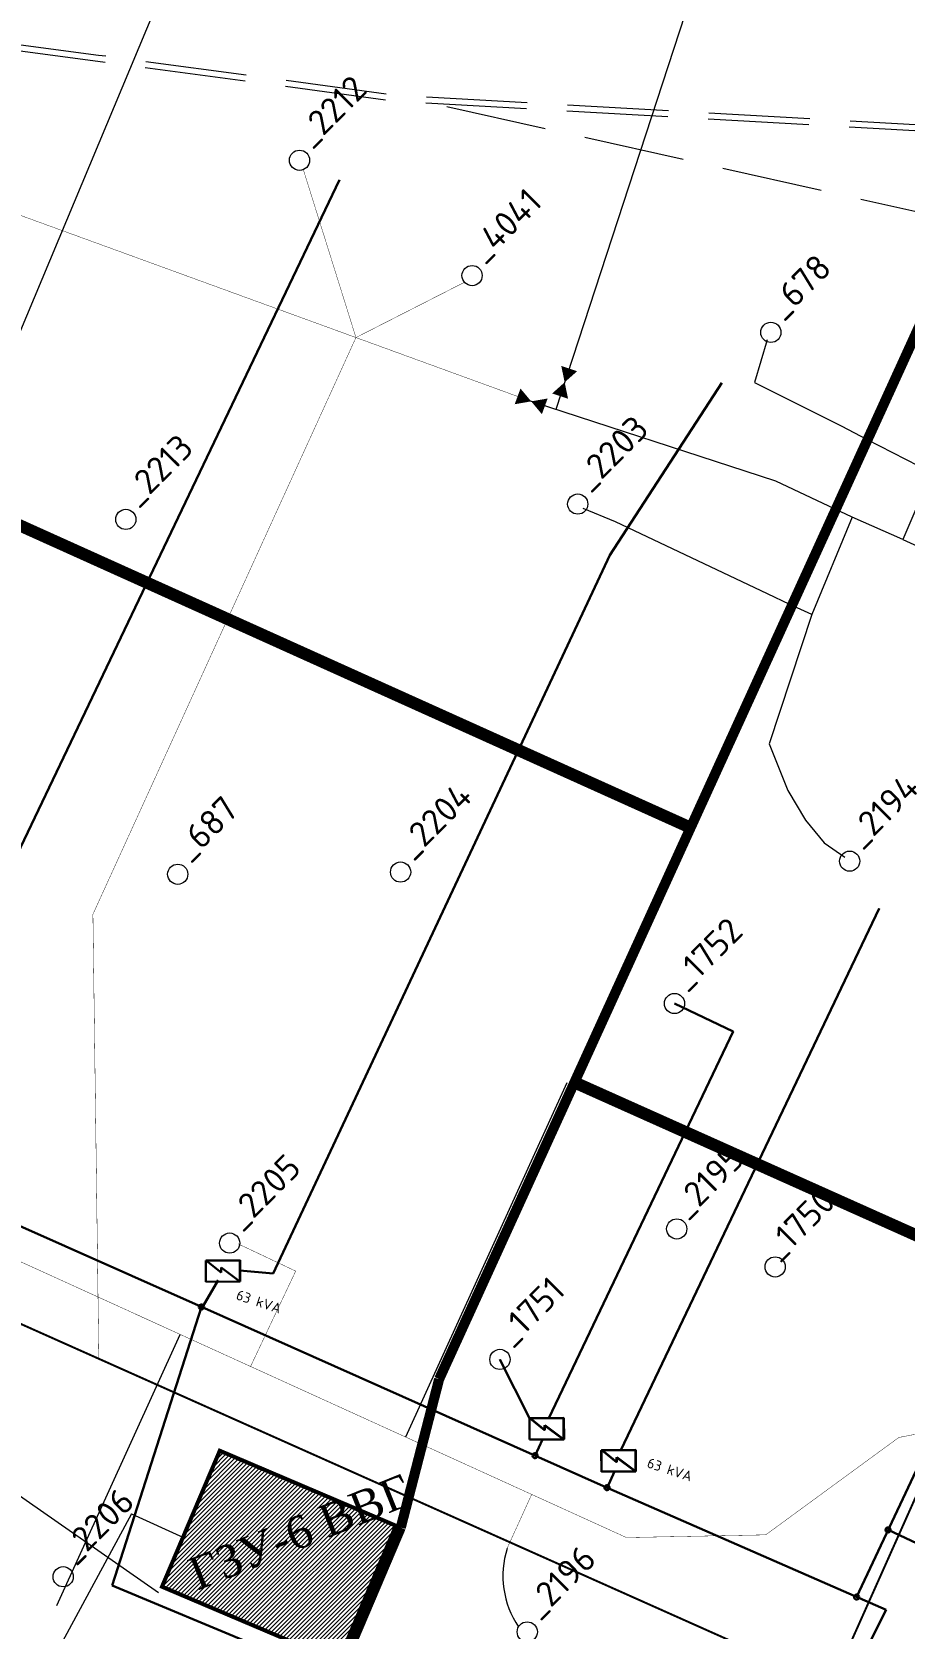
# Model space of a CAD drawing. Header units: millimetres. Extents: x 519 to 9564855, y -810 to 5021775.
# Drawn here: x 9527362 to 9527793, y 5001087 to 5001877 of the extents above; entities that cross this region are included whole.
import ezdxf

# ---------------------------------------------------------------- set-up
doc = ezdxf.new("R2010")
doc.units = ezdxf.units.MM
doc.header["$LTSCALE"] = 2
doc.header["$MEASUREMENT"] = 0
for name, pattern in [('92051501$0$GROUND1', [60, 50, -10]), ('92051501$0$GROUND2', [35, 25, -10]), ('ACAD_ISO04W100', [30, 24, -3, 0, -3])]:
    doc.linetypes.add(name, pattern=pattern)
for name, color, linetype in [('COMPOUND', 3, 'Continuous'), ('Existing roads', 41, 'Continuous'), ('OilColl&Flowlines', 3, 'Continuous'), ('OLD WELLS(dr.bfr2000)', 24, 'Continuous'), ('ROAD_FIELD', 255, '92051501$0$GROUND2'), ('ROAD_GROUND', 9, 'Continuous'), ('Скважины на 2015 год', 7, 'Continuous'), ('ТХ_выкидные линии', 24, 'Continuous')]:
    doc.layers.add(name, color=color, linetype=linetype)
for name, color, linetype, lineweight in [('PPLINE_GAS', 4, 'GAS_LINE', 30), ('severniy kollektor', 3, 'ACAD_ISO04W100', 30), ('WELLS(drilled after 2000y)', 6, 'Continuous', 40), ('Новый водовод', 5, 'g_122_vpr', 30), ('Электро', 1, 'Continuous', 30), ('Электроснаб', 1, 'Continuous', 18), ('Электроснабжене', 1, 'Continuous', 18)]:
    doc.layers.add(name, color=color, linetype=linetype, lineweight=lineweight)
doc.styles.add('92051501$0$STANDARD', font='simplex.shx')
doc.styles.add('Elect', font='isocpeur.ttf')
doc.styles.add('Line_GUGK', font='')
doc.styles.get("Standard").update_dxf_attribs({"font": 'isocpeur.ttf', "width": 0.5})
doc.styles.get('Line_GUGK').set_extended_font_data('Bm431', italic=True)
doc.linetypes.add('g_122_vpr', pattern='A,2,-2,3,-0.6,["Впр",Line_GUGK,S=2,R=0,X=0,Y=-1],-6.4,3,-2,8,-2,8,-2,6', length=45)
doc.linetypes.add('GAS_LINE', pattern='A,0.5,-0.2,["G",92051501$0$STANDARD,S=0.1,R=0,X=-0.1,Y=-0.05],-0.05', length=0.75)
doc.linetypes.add('WTR_LINE', pattern='A,0.5,-0.2,["W",92051501$0$STANDARD,S=0.1,R=0,X=-0.1,Y=-0.05],-0.05', length=0.75)

msp = doc.modelspace()

# ---------------------------------------------------------------- hatches: boundary and pattern name
at = {"layer": 'Скважины на 2015 год', "linetype": 'ByBlock', "lineweight": 0, "ltscale": 5}
h = msp.add_hatch(dxfattribs=at)
h.set_pattern_fill('ANSI31', color=5, scale=12, style=0)
h.set_pattern_definition([(45, (0, 0), (-1.06066017178, 1.06066017178), [])])
h.paths.add_polyline_path([(9527425.91623, 5001107.47751), (9527513.13769, 5001070.42174), (9527541.73653, 5001137.73736), (9527454.51507, 5001174.79314)])
h.paths.add_polyline_path([(9527442.88473, 5001095.42993), (9527555.05601, 5001140.74982), (9527542.25841, 5001172.42517), (9527430.08712, 5001127.10528)], flags=9)

# ---------------------------------------------------------------- linework, layer by layer
at = {"color": 5, "linetype": 'ByBlock', "lineweight": 0, "ltscale": 80}
for p, q in [((9527733.34205, 5002035.00245), (9527620.84421, 5001690.35881)), ((9527729.7, 5001654.84), (9527602.17414, 5001696.45071))]:
    msp.add_line(p, q, dxfattribs=at)
at = {"color": 6, "lineweight": 0}
for points, elevation in [([(9527725.459, 5001724.843), (9527719.121, 5001703.716), (9527762.387, 5001682.09), (9527774.632, 5001675.635), (9527806.725, 5001659.104), (9527809.963, 5001666.287)], -0.119), ([(9527747.637, 5001588.836), (9527726.483, 5001524.811), (9527735.652, 5001501.703), (9527744.372, 5001487.028), (9527753.732, 5001475.756), (9527763.894, 5001468.737)], 0.032)]:
    msp.add_lwpolyline(points, dxfattribs=dict(at, elevation=elevation))
for points in [[(9527806.725, 5001659.104), (9527792.571, 5001625.89), (9527950.471, 5001554.372)], [(9527792.571, 5001625.89), (9527767.508, 5001637.067), (9527758.854, 5001641.06), (9527747.278, 5001646.583), (9527729.7, 5001654.84)], [(9527767.508, 5001637.067), (9527747.637, 5001588.836), (9527736.674, 5001593.741), (9527725.634, 5001599.004), (9527650.338, 5001634.638), (9527634.314, 5001641.312)]]:
    msp.add_lwpolyline(points, dxfattribs=at)
at = {"layer": 'COMPOUND', "lineweight": 0, "const_width": 2}
msp.add_lwpolyline([(9527513.13769, 5001070.42174), (9527425.91623, 5001107.47751), (9527454.51507, 5001174.79314), (9527541.70284, 5001137.65805), (9527513.13769, 5001070.42174)], dxfattribs=at)
at = {"layer": 'Existing roads', "linetype": 'ByBlock', "lineweight": 0, "ltscale": 5, "const_width": 6}
for points in [[(9527687.54651, 5001483.2517), (9525951.42747, 5002265.95226)], [(9528424.64782, 5001009.83599), (9528378.57707, 5001028.07676), (9528348.31289, 5001035.64782), (9527630.06875, 5001357.1753)]]:
    msp.add_lwpolyline(points, dxfattribs=at)
at = {"layer": 'OilColl&Flowlines', "color": 5, "lineweight": 0}
for points in [[(9527623.54393, 5001711.87734), (9527631.40104, 5001709.27756), (9527625.22102, 5001703.773)], [(9527603.34724, 5001700.69373), (9527608.64975, 5001694.33949), (9527600.49556, 5001692.92451)], [(9527619.04099, 5001698.26843), (9527625.22102, 5001703.773), (9527626.8981, 5001695.66866)], [(9527616.80393, 5001695.75447), (9527613.95225, 5001687.98525), (9527608.64975, 5001694.33949)]]:
    msp.add_solid(points, dxfattribs=at)
at = {"layer": 'OLD WELLS(dr.bfr2000)', "lineweight": 0}
for centre in [(9527494, 5001813.7), (9527579.4, 5001756.6), (9527579.4, 5001756.6), (9527727.3, 5001728.5), (9527631.7, 5001643.5), (9527408, 5001635.9), (9527766.3, 5001466.7), (9527433.7, 5001460.2), (9527544, 5001461.3), (9527679.6, 5001396.2), (9527680.7, 5001284.6), (9527459.4, 5001277.6), (9527729.4, 5001265.8), (9527593.2, 5001220), (9527377, 5001112.4), (9527606.7, 5001085.1)]:
    msp.add_circle(centre, 5, dxfattribs=at)
at = {"layer": 'PPLINE_GAS', "color": 4, "linetype": 'GAS_LINE', "lineweight": 0, "ltscale": 20}
msp.add_line((9527410.8695, 5001143.63042, 11.90027), (9527436.53807, 5001131.77393, 11.90027), dxfattribs=at)
at = {"layer": 'PPLINE_GAS', "color": 4, "linetype": 'GAS_LINE', "lineweight": 0, "ltscale": 20, "elevation": 11.90027}
msp.add_lwpolyline([(9527410.8695, 5001143.63042), (9527370.11749, 5001068.18354)], dxfattribs=at)
at = {"layer": 'ROAD_FIELD', "linetype": '92051501$0$GROUND1', "lineweight": 0}
msp.add_lwpolyline([(9527424.237, 5001104.455), (9527249.28872, 5001226.16021), (9527249.28872, 5001371.5888), (9527138.94844, 5001515.4192), (9527094.17272, 5001632.08172), (9527113.09968, 5001788.16059), (9527095.77181, 5001876.59342), (9527074.98305, 5001900.5652), (9526601.54333, 5002449.14721), (9526451.137, 5002697.655), (9526164.32704, 5003193.12773), (9525728.52141, 5003974.00872), (9525431.44703, 5004554.50834), (9525295.237, 5004746.255), (9525023.437, 5005119.555), (9524864.03888, 5005487.19574), (9524794.18876, 5005640.1035), (9524670.037, 5005965.355), (9524572.64609, 5006149.74449)], dxfattribs=at)
at = {"layer": 'ROAD_FIELD', "lineweight": 0, "flags": 128}
for points in [[(9528790.32184, 5001728.35147), (9528600.737, 5001749.955), (9528183.137, 5001809.755), (9527543.137, 5001845.655), (9527394.537, 5001865.655), (9527044.837, 5001911.355), (9526819.737, 5001936.155), (9526769.037, 5001947.355), (9526224.937, 5002094.555), (9525954.037, 5002152.055), (9525610.137, 5001988.455), (9525416.937, 5001825.755)], [(9528789.98523, 5001725.37041), (9528600.35446, 5001746.97918), (9528182.83981, 5001806.76696), (9527542.85248, 5001842.66625), (9527394.14254, 5001862.68104), (9527044.47832, 5001908.37637), (9526819.24776, 5001933.19075), (9526768.32132, 5001944.44077), (9526224.23329, 5002091.63753), (9525954.40813, 5002148.90939), (9525611.77425, 5001985.91171), (9525419.51482, 5001824.00379)], [(9527566.853, 5001840.395), (9528187.561, 5001701.414), (9528278.41573, 5001689.84587), (9528524.353, 5001685.987), (9528816.701, 5001343.301), (9528977.60795, 5001249.52662)]]:
    msp.add_lwpolyline(points, dxfattribs=at)
at = {"layer": 'ROAD_GROUND', "color": 8, "lineweight": 0, "const_width": 5}
for points in [[(9527563.10167, 5001210.2843), (9527843.70852, 5001825.7901)], [(9527544.09779, 5001136.73419), (9527563.10167, 5001210.2843)], [(9527515.45156, 5001069.30703), (9527544.09779, 5001136.73419)]]:
    msp.add_lwpolyline(points, dxfattribs=at)
at = {"layer": 'severniy kollektor', "linetype": 'Continuous', "lineweight": 0, "elevation": 0.7029}
msp.add_lwpolyline([(9529919.36205, 5001820.54375), (9529876.486, 5001799.7519), (9529594.8074, 5001892.6807), (9529447.9213, 5001939.7612), (9529214.9543, 5002015.1278), (9529044.1618, 5002068.0952), (9527687.03665, 5002521.75383), (9527342.6533, 5001698.193), (9527189.4969, 5001390.269), (9527167.3095, 5001354.24132)], dxfattribs=at)
at = {"layer": 'WELLS(drilled after 2000y)', "linetype": 'ByBlock', "lineweight": 0, "ltscale": 200, "const_width": 0.2}
for points in [[(9526738.90762, 5001590.82832), (9526971.98935, 5001484.74466), (9526981.02861, 5001480.63725), (9526995.48681, 5001473.33218), (9527010.14037, 5001464.32812), (9527023.40667, 5001454.63771), (9527036.11619, 5001443.4324), (9527043.75101, 5001436.16314), (9527066.79541, 5001414.2221), (9527083.63317, 5001399.16078), (9527097.13302, 5001389.21224), (9527111.30786, 5001380.49162), (9527138.00794, 5001367.58395), (9527290.63973, 5001298.08222), (9527320.11297, 5001284.6601), (9527412.63471, 5001242.55021), (9527434.97942, 5001232.34771), (9527655.80467, 5001131.80833)], [(9527546.47777, 5001181.58199), (9527626.30749, 5001356.91168)], [(9527412.62241, 5001242.52317), (9527469.75292, 5001216.51571), (9527492.08364, 5001263.73798), (9527463.50067, 5001277.25445)], [(9527373.89467, 5001098.20245), (9527434.97768, 5001232.34851)], [(9527596.73759, 5001126.47021), (9527608.89161, 5001153.16105)]]:
    msp.add_lwpolyline(points, dxfattribs=at)
at = {"layer": 'WELLS(drilled after 2000y)', "color": 6, "linetype": 'ByBlock', "lineweight": 0, "ltscale": 50, "const_width": 0.2}
msp.add_lwpolyline([(9527655.80467, 5001131.80833), (9527724.73306, 5001133.15122), (9527790.60243, 5001181.35216), (9527802.45612, 5001183.648), (9527870.3629, 5001157.6001), (9527882.37255, 5001101.08247), (9527952.28378, 5001071.71878), (9528025.87284, 5001019.21814), (9528201.53474, 5000943.59336)], dxfattribs=at)
at = {"layer": 'WELLS(drilled after 2000y)', "color": 6, "linetype": 'ByBlock', "lineweight": 0}
msp.add_arc((9527639.68195, 5001112.88406), 45.04222, 162.4443838, 214.10487885, dxfattribs=at)
at = {"layer": 'Новый водовод', "color": 5, "linetype": 'WTR_LINE', "lineweight": 0, "ltscale": 40, "const_width": 1}
for points in [[(9527757.25292, 5001058.42316), (9528028.97, 5001666.97)], [(9526675.38, 5001544.16), (9526745.95, 5001509.95), (9527100.05, 5001351.85), (9527100.98, 5001351.45), (9527757.26, 5001058.42), (9527767.64128, 5001053.77211), (9527780.86, 5001049)]]:
    msp.add_lwpolyline(points, dxfattribs=at)
at = {"layer": 'Скважины на 2015 год', "color": 5, "linetype": 'ByBlock', "lineweight": 0, "ltscale": 5}
msp.add_lwpolyline([(9527425.91623, 5001107.47751), (9527513.13769, 5001070.42174), (9527541.73653, 5001137.73736), (9527454.51507, 5001174.79314)], close=True, dxfattribs=at)
at = {"layer": 'ТХ_выкидные линии', "lineweight": 0, "ltscale": 25}
for p, q in [((9527626.30749, 5001356.91168), (9527546.47777, 5001181.58199)), ((9527373.89467, 5001098.20245), (9527434.97942, 5001232.34771))]:
    msp.add_line(p, q, dxfattribs=at)
at = {"layer": 'ТХ_выкидные линии', "color": 5, "linetype": 'WTR_LINE', "lineweight": 0, "ltscale": 50, "const_width": 0.2}
for points in [[(9527394.64972, 5001220.32603), (9527391.72024, 5001440.38956), (9527521.91611, 5001725.93493), (9527495.86504, 5001809.06086)], [(9527315.7, 5001801.06), (9527608.64631, 5001694.33889)], [(9527521.91611, 5001725.93493), (9527575.63935, 5001753.30493)]]:
    msp.add_lwpolyline(points, dxfattribs=at)
at = {"layer": 'Электро', "ltscale": 0.0025}
for p, q in [((9527288.96791, 5001333.68139, 0), (9527513.72457, 5001803.94103, 0)), ((9527647.57573, 5001618.14816, 0), (9527702.94974, 5001703.59784, 0)), ((9527480.97567, 5001262.46491, 0), (9527647.57573, 5001618.14816, 0)), ((9527464.4831, 5001264.01268, 0), (9527480.97567, 5001262.46491, 0)), ((9527446.17232, 5001246.204, 0), (9527453.64173, 5001259.24328, 0)), ((9527445.49277, 5001246.06185, 0), (9527401.24126, 5001108.05524, 0)), ((9527614.33459, 5001180.42821, 0), (9527610.59339, 5001172.37091, 0)), ((9527649.94431, 5001164.56547, 0), (9527646.2031, 5001156.50818, 0)), ((9527401.24126, 5001108.05524, 0), (9527474.09261, 5001077.67758, 0))]:
    msp.add_line(p, q, dxfattribs=at)
at = {"layer": 'Электро'}
for p, q in [((9527780.97462, 5001443.33442, 0), (9527652.98819, 5001175.059, 0)), ((9527679.6, 5001396.19), (9527708.68612, 5001382.31386, 0)), ((9527708.68612, 5001382.31386, 0), (9527617.37848, 5001190.92173, 0)), ((9527904.50786, 5001389.25449, 0), (9527769.70734, 5001102.37053, 0)), ((9527445.40164, 5001245.99726, 0), (9527264.74374, 5001326.42552, 0)), ((9527447.5671, 5001268.99212, 0), (9527464.61553, 5001269.09645, 0)), ((9527447.6318, 5001258.41977, 0), (9527447.5671, 5001268.99212, 0)), ((9527464.51828, 5001268.998, 0), (9527447.92268, 5001268.89644, 0)), ((9527447.92268, 5001268.89644, 0), (9527455.13446, 5001263.06921, 0)), ((9527455.13446, 5001263.06921, 0), (9527455.11992, 5001265.44444, 0)), ((9527455.11992, 5001265.44444, 0), (9527464.44459, 5001258.55554, 0)), ((9527464.44459, 5001258.55554, 0), (9527464.51828, 5001268.998, 0)), ((9527464.61553, 5001269.09645, 0), (9527464.68023, 5001258.5241, 0)), ((9527464.68023, 5001258.5241, 0), (9527447.6318, 5001258.41977, 0)), ((9527644.51101, 5001157.2499, 0), (9527445.40164, 5001245.99726, 0)), ((9527607.75161, 5001190.8546, 0), (9527593.2, 5001219.99)), ((9527607.75161, 5001190.8546, 0), (9527624.80004, 5001190.95893, 0)), ((9527607.81631, 5001180.28225, 0), (9527607.75161, 5001190.8546, 0)), ((9527607.80204, 5001190.96098, 0), (9527624.85047, 5001191.06531, 0)), ((9527607.86674, 5001180.38863, 0), (9527607.80204, 5001190.96098, 0)), ((9527624.70279, 5001190.86048, 0), (9527608.10719, 5001190.75892, 0)), ((9527608.10719, 5001190.75892, 0), (9527615.31897, 5001184.93169, 0)), ((9527624.75321, 5001190.96686, 0), (9527608.15762, 5001190.8653, 0)), ((9527608.15762, 5001190.8653, 0), (9527615.36939, 5001185.03807, 0)), ((9527615.31897, 5001184.93169, 0), (9527615.30443, 5001187.30692, 0)), ((9527615.30443, 5001187.30692, 0), (9527624.6291, 5001180.41802, 0)), ((9527615.36939, 5001185.03807, 0), (9527615.35486, 5001187.4133, 0)), ((9527615.35486, 5001187.4133, 0), (9527624.67952, 5001180.5244, 0)), ((9527624.6291, 5001180.41802, 0), (9527624.70279, 5001190.86048, 0)), ((9527624.67952, 5001180.5244, 0), (9527624.75321, 5001190.96686, 0)), ((9527624.80004, 5001190.95893, 0), (9527624.86474, 5001180.38658, 0)), ((9527624.85047, 5001191.06531, 0), (9527624.91517, 5001180.49296, 0)), ((9527624.86474, 5001180.38658, 0), (9527607.81631, 5001180.28225, 0)), ((9527624.91517, 5001180.49296, 0), (9527607.86674, 5001180.38863, 0)), ((9527643.36132, 5001174.99186, 0), (9527660.40975, 5001175.0962, 0)), ((9527643.42602, 5001164.41951, 0), (9527643.36132, 5001174.99186, 0)), ((9527643.41175, 5001175.09824, 0), (9527660.46018, 5001175.20258, 0)), ((9527643.47645, 5001164.52589, 0), (9527643.41175, 5001175.09824, 0)), ((9527660.3125, 5001174.99775, 0), (9527643.7169, 5001174.89618, 0)), ((9527643.7169, 5001174.89618, 0), (9527650.92868, 5001169.06895, 0)), ((9527660.36293, 5001175.10413, 0), (9527643.76733, 5001175.00256, 0)), ((9527643.76733, 5001175.00256, 0), (9527650.97911, 5001169.17533, 0)), ((9527650.92868, 5001169.06895, 0), (9527650.91414, 5001171.44418, 0)), ((9527650.91414, 5001171.44418, 0), (9527660.23881, 5001164.55529, 0)), ((9527650.97911, 5001169.17533, 0), (9527650.96457, 5001171.55056, 0)), ((9527650.96457, 5001171.55056, 0), (9527660.28924, 5001164.66167, 0)), ((9527660.23881, 5001164.55529, 0), (9527660.3125, 5001174.99775, 0)), ((9527660.28924, 5001164.66167, 0), (9527660.36293, 5001175.10413, 0)), ((9527660.40975, 5001175.0962, 0), (9527660.47446, 5001164.52385, 0)), ((9527660.46018, 5001175.20258, 0), (9527660.52488, 5001164.63023, 0)), ((9527660.47446, 5001164.52385, 0), (9527643.42602, 5001164.41951, 0)), ((9527660.52488, 5001164.63023, 0), (9527643.47645, 5001164.52589, 0)), ((9527784.33775, 5001095.95735, 0), (9527644.51101, 5001157.2499, 0)), ((9527805.33268, 5001126.21655), (9527785.33029, 5001135.61947, 0)), ((9527740.62517, 5001008.93847, 0), (9527784.33775, 5001095.95735, 0))]:
    msp.add_line(p, q, dxfattribs=at)
at = {"layer": 'Электро', "ltscale": 25}
for centre, start, end in [((9527445.46325, 5001245.9698, 0), 162, 342), ((9527445.46325, 5001245.9698, 0), 342, 162), ((9527610.59216, 5001172.36826, 0), 162, 342), ((9527610.59216, 5001172.36826, 0), 342, 162), ((9527646.2031, 5001156.50818, 0), 162, 342), ((9527646.2031, 5001156.50818, 0), 342, 162), ((9527785.33029, 5001135.61947, 0), 162, 342), ((9527785.33029, 5001135.61947, 0), 342, 162), ((9527769.70734, 5001102.37053, 0), 162, 342), ((9527769.70734, 5001102.37053, 0), 342, 162)]:
    msp.add_arc(centre, 1.25, start, end, dxfattribs=at)
at = {"layer": 'Электроснаб', "color": 1, "linetype": 'ByBlock', "lineweight": 0, "ltscale": 0.0025}
for p, q in [((9527288.96791, 5001333.68139, 0), (9527513.72457, 5001803.94103, 0)), ((9527647.57573, 5001618.14816, 0), (9527702.94974, 5001703.59784, 0)), ((9527480.97567, 5001262.46491, 0), (9527647.57573, 5001618.14816, 0)), ((9527464.4831, 5001264.01268, 0), (9527480.97567, 5001262.46491, 0)), ((9527446.17232, 5001246.204, 0), (9527453.64173, 5001259.24328, 0)), ((9527445.49277, 5001246.06185, 0), (9527401.24126, 5001108.05524, 0)), ((9527614.33459, 5001180.42821, 0), (9527610.59339, 5001172.37091, 0)), ((9527649.94431, 5001164.56547, 0), (9527646.2031, 5001156.50818, 0)), ((9527401.24126, 5001108.05524, 0), (9527474.09261, 5001077.67758, 0))]:
    msp.add_line(p, q, dxfattribs=at)
at = {"layer": 'Электроснаб', "color": 1, "linetype": 'ByBlock', "lineweight": 0}
for p, q in [((9527780.97462, 5001443.33442, 0), (9527652.98819, 5001175.059, 0)), ((9527679.6, 5001396.19), (9527708.68612, 5001382.31386, 0)), ((9527708.68612, 5001382.31386, 0), (9527617.37848, 5001190.92173, 0)), ((9527904.50786, 5001389.25449, 0), (9527769.70734, 5001102.37053, 0)), ((9527447.5671, 5001268.99212, 0), (9527464.61553, 5001269.09645, 0)), ((9527447.6318, 5001258.41977, 0), (9527447.5671, 5001268.99212, 0)), ((9527464.51828, 5001268.998, 0), (9527447.92268, 5001268.89644, 0)), ((9527447.92268, 5001268.89644, 0), (9527455.13446, 5001263.06921, 0)), ((9527455.13446, 5001263.06921, 0), (9527455.11992, 5001265.44444, 0)), ((9527455.11992, 5001265.44444, 0), (9527464.44459, 5001258.55554, 0)), ((9527464.44459, 5001258.55554, 0), (9527464.51828, 5001268.998, 0)), ((9527464.61553, 5001269.09645, 0), (9527464.68023, 5001258.5241, 0)), ((9527464.68023, 5001258.5241, 0), (9527447.6318, 5001258.41977, 0)), ((9527607.75161, 5001190.8546, 0), (9527593.2, 5001219.99)), ((9527607.75161, 5001190.8546, 0), (9527624.80004, 5001190.95893, 0)), ((9527607.81631, 5001180.28225, 0), (9527607.75161, 5001190.8546, 0)), ((9527607.80204, 5001190.96098, 0), (9527624.85047, 5001191.06531, 0)), ((9527607.86674, 5001180.38863, 0), (9527607.80204, 5001190.96098, 0)), ((9527624.70279, 5001190.86048, 0), (9527608.10719, 5001190.75892, 0)), ((9527608.10719, 5001190.75892, 0), (9527615.31897, 5001184.93169, 0)), ((9527624.75321, 5001190.96686, 0), (9527608.15762, 5001190.8653, 0)), ((9527608.15762, 5001190.8653, 0), (9527615.36939, 5001185.03807, 0)), ((9527615.31897, 5001184.93169, 0), (9527615.30443, 5001187.30692, 0)), ((9527615.30443, 5001187.30692, 0), (9527624.6291, 5001180.41802, 0)), ((9527615.36939, 5001185.03807, 0), (9527615.35486, 5001187.4133, 0)), ((9527615.35486, 5001187.4133, 0), (9527624.67952, 5001180.5244, 0)), ((9527624.6291, 5001180.41802, 0), (9527624.70279, 5001190.86048, 0)), ((9527624.67952, 5001180.5244, 0), (9527624.75321, 5001190.96686, 0)), ((9527624.80004, 5001190.95893, 0), (9527624.86474, 5001180.38658, 0)), ((9527624.85047, 5001191.06531, 0), (9527624.91517, 5001180.49296, 0)), ((9527624.86474, 5001180.38658, 0), (9527607.81631, 5001180.28225, 0)), ((9527624.91517, 5001180.49296, 0), (9527607.86674, 5001180.38863, 0)), ((9527643.36132, 5001174.99186, 0), (9527660.40975, 5001175.0962, 0)), ((9527643.42602, 5001164.41951, 0), (9527643.36132, 5001174.99186, 0)), ((9527643.41175, 5001175.09824, 0), (9527660.46018, 5001175.20258, 0)), ((9527643.47645, 5001164.52589, 0), (9527643.41175, 5001175.09824, 0)), ((9527660.3125, 5001174.99775, 0), (9527643.7169, 5001174.89618, 0)), ((9527643.7169, 5001174.89618, 0), (9527650.92868, 5001169.06895, 0)), ((9527660.36293, 5001175.10413, 0), (9527643.76733, 5001175.00256, 0)), ((9527643.76733, 5001175.00256, 0), (9527650.97911, 5001169.17533, 0)), ((9527650.92868, 5001169.06895, 0), (9527650.91414, 5001171.44418, 0)), ((9527650.91414, 5001171.44418, 0), (9527660.23881, 5001164.55529, 0)), ((9527650.97911, 5001169.17533, 0), (9527650.96457, 5001171.55056, 0)), ((9527650.96457, 5001171.55056, 0), (9527660.28924, 5001164.66167, 0)), ((9527660.23881, 5001164.55529, 0), (9527660.3125, 5001174.99775, 0)), ((9527660.28924, 5001164.66167, 0), (9527660.36293, 5001175.10413, 0)), ((9527660.40975, 5001175.0962, 0), (9527660.47446, 5001164.52385, 0)), ((9527660.46018, 5001175.20258, 0), (9527660.52488, 5001164.63023, 0)), ((9527660.47446, 5001164.52385, 0), (9527643.42602, 5001164.41951, 0)), ((9527660.52488, 5001164.63023, 0), (9527643.47645, 5001164.52589, 0)), ((9527805.33268, 5001126.21655), (9527785.33029, 5001135.61947, 0))]:
    msp.add_line(p, q, dxfattribs=at)
at = {"layer": 'Электроснаб', "color": 1, "lineweight": 0}
for p, q in [((9527445.40164, 5001245.99726, 0), (9527264.74374, 5001326.42552, 0)), ((9527644.51101, 5001157.2499, 0), (9527445.40164, 5001245.99726, 0)), ((9527784.33775, 5001095.95735, 0), (9527644.51101, 5001157.2499, 0)), ((9527740.62517, 5001008.93847, 0), (9527784.33775, 5001095.95735, 0))]:
    msp.add_line(p, q, dxfattribs=at)
at = {"layer": 'Электроснаб', "color": 1, "linetype": 'ByBlock', "lineweight": 0, "ltscale": 25}
for centre, start, end in [((9527445.46325, 5001245.9698, 0), 162, 342), ((9527445.46325, 5001245.9698, 0), 342, 162), ((9527610.59216, 5001172.36826, 0), 162, 342), ((9527610.59216, 5001172.36826, 0), 342, 162), ((9527646.2031, 5001156.50818, 0), 162, 342), ((9527646.2031, 5001156.50818, 0), 342, 162), ((9527785.33029, 5001135.61947, 0), 162, 342), ((9527785.33029, 5001135.61947, 0), 342, 162), ((9527769.70734, 5001102.37053, 0), 162, 342), ((9527769.70734, 5001102.37053, 0), 342, 162)]:
    msp.add_arc(centre, 1.25, start, end, dxfattribs=at)
at = {"layer": 'Электроснабжене', "color": 1, "linetype": 'ByBlock', "lineweight": 0, "ltscale": 0.0025}
for p, q in [((9527288.96791, 5001333.68139, 0), (9527513.72457, 5001803.94103, 0)), ((9527647.57573, 5001618.14816, 0), (9527702.94974, 5001703.59784, 0)), ((9527480.97567, 5001262.46491, 0), (9527647.57573, 5001618.14816, 0)), ((9527464.4831, 5001264.01268, 0), (9527480.97567, 5001262.46491, 0)), ((9527446.17232, 5001246.204, 0), (9527453.64173, 5001259.24328, 0)), ((9527445.49277, 5001246.06185, 0), (9527401.24126, 5001108.05524, 0)), ((9527614.33459, 5001180.42821, 0), (9527610.59339, 5001172.37091, 0)), ((9527649.94431, 5001164.56547, 0), (9527646.2031, 5001156.50818, 0)), ((9527401.24126, 5001108.05524, 0), (9527474.09261, 5001077.67758, 0))]:
    msp.add_line(p, q, dxfattribs=at)
at = {"layer": 'Электроснабжене', "color": 1, "linetype": 'ByBlock', "lineweight": 0}
for p, q in [((9527780.97462, 5001443.33442, 0), (9527652.98819, 5001175.059, 0)), ((9527679.6, 5001396.19), (9527708.68612, 5001382.31386, 0)), ((9527708.68612, 5001382.31386, 0), (9527617.37848, 5001190.92173, 0)), ((9527904.50786, 5001389.25449, 0), (9527769.70734, 5001102.37053, 0)), ((9527447.5671, 5001268.99212, 0), (9527464.61553, 5001269.09645, 0)), ((9527447.6318, 5001258.41977, 0), (9527447.5671, 5001268.99212, 0)), ((9527464.51828, 5001268.998, 0), (9527447.92268, 5001268.89644, 0)), ((9527447.92268, 5001268.89644, 0), (9527455.13446, 5001263.06921, 0)), ((9527455.13446, 5001263.06921, 0), (9527455.11992, 5001265.44444, 0)), ((9527455.11992, 5001265.44444, 0), (9527464.44459, 5001258.55554, 0)), ((9527464.44459, 5001258.55554, 0), (9527464.51828, 5001268.998, 0)), ((9527464.61553, 5001269.09645, 0), (9527464.68023, 5001258.5241, 0)), ((9527464.68023, 5001258.5241, 0), (9527447.6318, 5001258.41977, 0)), ((9527607.75161, 5001190.8546, 0), (9527593.2, 5001219.99)), ((9527607.75161, 5001190.8546, 0), (9527624.80004, 5001190.95893, 0)), ((9527607.81631, 5001180.28225, 0), (9527607.75161, 5001190.8546, 0)), ((9527607.80204, 5001190.96098, 0), (9527624.85047, 5001191.06531, 0)), ((9527607.86674, 5001180.38863, 0), (9527607.80204, 5001190.96098, 0)), ((9527624.70279, 5001190.86048, 0), (9527608.10719, 5001190.75892, 0)), ((9527608.10719, 5001190.75892, 0), (9527615.31897, 5001184.93169, 0)), ((9527624.75321, 5001190.96686, 0), (9527608.15762, 5001190.8653, 0)), ((9527608.15762, 5001190.8653, 0), (9527615.36939, 5001185.03807, 0)), ((9527615.31897, 5001184.93169, 0), (9527615.30443, 5001187.30692, 0)), ((9527615.30443, 5001187.30692, 0), (9527624.6291, 5001180.41802, 0)), ((9527615.36939, 5001185.03807, 0), (9527615.35486, 5001187.4133, 0)), ((9527615.35486, 5001187.4133, 0), (9527624.67952, 5001180.5244, 0)), ((9527624.6291, 5001180.41802, 0), (9527624.70279, 5001190.86048, 0)), ((9527624.67952, 5001180.5244, 0), (9527624.75321, 5001190.96686, 0)), ((9527624.80004, 5001190.95893, 0), (9527624.86474, 5001180.38658, 0)), ((9527624.85047, 5001191.06531, 0), (9527624.91517, 5001180.49296, 0)), ((9527624.86474, 5001180.38658, 0), (9527607.81631, 5001180.28225, 0)), ((9527624.91517, 5001180.49296, 0), (9527607.86674, 5001180.38863, 0)), ((9527643.36132, 5001174.99186, 0), (9527660.40975, 5001175.0962, 0)), ((9527643.42602, 5001164.41951, 0), (9527643.36132, 5001174.99186, 0)), ((9527643.41175, 5001175.09824, 0), (9527660.46018, 5001175.20258, 0)), ((9527643.47645, 5001164.52589, 0), (9527643.41175, 5001175.09824, 0)), ((9527660.3125, 5001174.99775, 0), (9527643.7169, 5001174.89618, 0)), ((9527643.7169, 5001174.89618, 0), (9527650.92868, 5001169.06895, 0)), ((9527660.36293, 5001175.10413, 0), (9527643.76733, 5001175.00256, 0)), ((9527643.76733, 5001175.00256, 0), (9527650.97911, 5001169.17533, 0)), ((9527650.92868, 5001169.06895, 0), (9527650.91414, 5001171.44418, 0)), ((9527650.91414, 5001171.44418, 0), (9527660.23881, 5001164.55529, 0)), ((9527650.97911, 5001169.17533, 0), (9527650.96457, 5001171.55056, 0)), ((9527650.96457, 5001171.55056, 0), (9527660.28924, 5001164.66167, 0)), ((9527660.23881, 5001164.55529, 0), (9527660.3125, 5001174.99775, 0)), ((9527660.28924, 5001164.66167, 0), (9527660.36293, 5001175.10413, 0)), ((9527660.40975, 5001175.0962, 0), (9527660.47446, 5001164.52385, 0)), ((9527660.46018, 5001175.20258, 0), (9527660.52488, 5001164.63023, 0)), ((9527660.47446, 5001164.52385, 0), (9527643.42602, 5001164.41951, 0)), ((9527660.52488, 5001164.63023, 0), (9527643.47645, 5001164.52589, 0)), ((9527805.33268, 5001126.21655), (9527785.33029, 5001135.61947, 0))]:
    msp.add_line(p, q, dxfattribs=at)
at = {"layer": 'Электроснабжене', "color": 1, "lineweight": 0}
for p, q in [((9527445.40164, 5001245.99726, 0), (9527264.74374, 5001326.42552, 0)), ((9527644.51101, 5001157.2499, 0), (9527445.40164, 5001245.99726, 0)), ((9527784.33775, 5001095.95735, 0), (9527644.51101, 5001157.2499, 0)), ((9527740.62517, 5001008.93847, 0), (9527784.33775, 5001095.95735, 0))]:
    msp.add_line(p, q, dxfattribs=at)
at = {"layer": 'Электроснабжене', "color": 1, "linetype": 'ByBlock', "lineweight": 0, "ltscale": 25}
for centre, start, end in [((9527445.46325, 5001245.9698, 0), 162, 342), ((9527445.46325, 5001245.9698, 0), 342, 162), ((9527610.59216, 5001172.36826, 0), 162, 342), ((9527610.59216, 5001172.36826, 0), 342, 162), ((9527646.2031, 5001156.50818, 0), 162, 342), ((9527646.2031, 5001156.50818, 0), 342, 162), ((9527785.33029, 5001135.61947, 0), 162, 342), ((9527785.33029, 5001135.61947, 0), 342, 162), ((9527769.70734, 5001102.37053, 0), 162, 342), ((9527769.70734, 5001102.37053, 0), 342, 162)]:
    msp.add_arc(centre, 1.25, start, end, dxfattribs=at)

# ---------------------------------------------------------------- texts
at = {"layer": 'COMPOUND', "color": 0, "lineweight": 0, "insert": (9527427.5933, 5001145.09505, -0.00006), "char_height": 16, "attachment_point": 1, "rotation": 21.99988935, "style": 'Elect'}
msp.add_mtext('{\\fArial|b0|i0|c0|p34;\\P\\fTimes New Roman|b0|i0|c204|p18;ГЗУ-6 ВВГ}', dxfattribs=at)
at = {"layer": 'OLD WELLS(dr.bfr2000)', "lineweight": 0, "style": 'Elect'}
for s, p in [(' _2212', (9527494, 5001813.7)), (' _4041', (9527579.4, 5001756.6)), (' _4041', (9527579.4, 5001756.6)), (' _678', (9527727.3, 5001728.5)), (' _2203', (9527631.7, 5001643.5)), (' _2213', (9527408, 5001635.9)), (' _2204', (9527544, 5001461.3)), (' _2194', (9527766.3, 5001466.7)), (' _687', (9527433.7, 5001460.2)), (' _1752', (9527679.6, 5001396.2)), (' _2205', (9527459.4, 5001277.6)), (' _2195', (9527679.99325, 5001283.18771)), (' _1750', (9527725.41485, 5001262.38968)), (' _1751', (9527593.2, 5001220)), (' _2206', (9527377, 5001112.4)), (' _2196', (9527606.7, 5001085.1))]:
    msp.add_text(s, height=12.5, rotation=44.99999992, dxfattribs=at).set_placement(p)
at = {"layer": 'Электро'}
for p in [(9527462.17614, 5001249.8436, -0.00006), (9527665.55486, 5001166.70336, -0.00006)]:
    msp.add_text('63 kVA', height=5, rotation=341.691556, dxfattribs=at).set_placement(p)
at = {"layer": 'Электроснаб', "color": 1, "linetype": 'ByBlock', "lineweight": 0}
for p in [(9527462.17614, 5001249.8436, -0.00006), (9527665.55486, 5001166.70336, -0.00006)]:
    msp.add_text('63 kVA', height=5, rotation=341.691556, dxfattribs=at).set_placement(p)
at = {"layer": 'Электроснабжене', "color": 1, "linetype": 'ByBlock', "lineweight": 0}
for p in [(9527462.17614, 5001249.8436, -0.00006), (9527665.55486, 5001166.70336, -0.00006)]:
    msp.add_text('63 kVA', height=5, rotation=341.691556, dxfattribs=at).set_placement(p)

doc.saveas('drawing.dxf')
